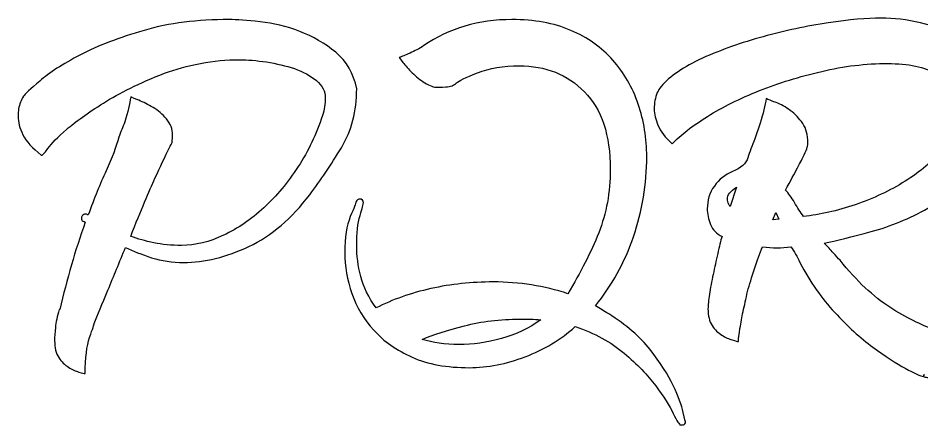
# Model space of a CAD drawing. Header units: centimetres. Extents: x -9.9 to 9.3, y -14 to 14.4.
# Drawn here: x -9.86 to -3.9, y 0.96 to 3.65 of the extents above; entities that cross this region are included whole.
import ezdxf

# ---------------------------------------------------------------- set-up
doc = ezdxf.new("R2010")
doc.units = ezdxf.units.CM
doc.header["$MEASUREMENT"] = 0
doc.layers.add('Layer 1', color=7, linetype='Continuous')

msp = doc.modelspace()

# ---------------------------------------------------------------- linework, layer by layer
at = {"layer": 'Layer 1', "color": 250}
for points, knots in [([(-9.706, 2.744), (-9.765, 2.79), (-9.806, 2.835), (-9.827, 2.879), (-9.827, 2.879), (-9.848, 2.923), (-9.859, 2.964), (-9.859, 3), (-9.859, 3), (-9.859, 3.036), (-9.854, 3.067), (-9.844, 3.093), (-9.844, 3.093), (-9.838, 3.106), (-9.831, 3.119), (-9.824, 3.133), (-9.824, 3.133), (-9.815, 3.146), (-9.779, 3.179), (-9.716, 3.233), (-9.716, 3.233), (-9.654, 3.288), (-9.565, 3.345), (-9.448, 3.406), (-9.448, 3.406), (-9.332, 3.466), (-9.191, 3.521), (-9.027, 3.568), (-9.027, 3.568), (-8.863, 3.616), (-8.676, 3.639), (-8.466, 3.639), (-8.466, 3.639), (-8.417, 3.639), (-8.349, 3.635), (-8.262, 3.625), (-8.262, 3.625), (-8.175, 3.615), (-8.088, 3.594), (-8.001, 3.561), (-8.001, 3.561), (-7.914, 3.528), (-7.835, 3.482), (-7.763, 3.423), (-7.763, 3.423), (-7.691, 3.364), (-7.645, 3.284), (-7.625, 3.182), (-7.625, 3.182), (-7.625, 3.034), (-7.659, 2.905), (-7.726, 2.793), (-7.726, 2.793), (-7.793, 2.682), (-7.863, 2.578), (-7.935, 2.483), (-7.935, 2.483), (-8.053, 2.326), (-8.187, 2.212), (-8.336, 2.141), (-8.336, 2.141), (-8.485, 2.071), (-8.629, 2.035), (-8.767, 2.035), (-8.767, 2.035), (-8.842, 2.035), (-8.913, 2.046), (-8.978, 2.067), (-8.978, 2.067), (-9.044, 2.089), (-9.101, 2.111), (-9.15, 2.134), (-9.15, 2.134), (-9.19, 2.039), (-9.228, 1.945), (-9.266, 1.853), (-9.266, 1.853), (-9.304, 1.761), (-9.334, 1.688), (-9.357, 1.632), (-9.357, 1.632), (-9.357, 1.629), (-9.367, 1.598), (-9.387, 1.541), (-9.387, 1.541), (-9.406, 1.483), (-9.416, 1.404), (-9.416, 1.302), (-9.416, 1.302), (-9.423, 1.302), (-9.437, 1.305), (-9.458, 1.312), (-9.458, 1.312), (-9.479, 1.319), (-9.502, 1.329), (-9.527, 1.344), (-9.527, 1.344), (-9.551, 1.359), (-9.573, 1.38), (-9.591, 1.408), (-9.591, 1.408), (-9.609, 1.436), (-9.618, 1.473), (-9.618, 1.519), (-9.618, 1.519), (-9.618, 1.545), (-9.616, 1.574), (-9.613, 1.607), (-9.613, 1.607), (-9.61, 1.64), (-9.601, 1.679), (-9.588, 1.725), (-9.588, 1.725), (-9.588, 1.725), (-9.583, 1.725), (-9.583, 1.725), (-9.583, 1.725), (-9.537, 1.925), (-9.482, 2.117), (-9.416, 2.301), (-9.416, 2.301), (-9.419, 2.304), (-9.424, 2.307), (-9.431, 2.308), (-9.431, 2.308), (-9.437, 2.31), (-9.441, 2.317), (-9.441, 2.331), (-9.441, 2.331), (-9.441, 2.337), (-9.437, 2.343), (-9.431, 2.348), (-9.431, 2.348), (-9.424, 2.353), (-9.418, 2.355), (-9.411, 2.355), (-9.411, 2.355), (-9.408, 2.355), (-9.405, 2.354), (-9.404, 2.353), (-9.404, 2.353), (-9.402, 2.351), (-9.4, 2.35), (-9.396, 2.35), (-9.396, 2.35), (-9.357, 2.458), (-9.318, 2.555), (-9.278, 2.641), (-9.278, 2.641), (-9.239, 2.726), (-9.211, 2.8), (-9.195, 2.862), (-9.195, 2.862), (-9.182, 2.895), (-9.168, 2.929), (-9.155, 2.965), (-9.155, 2.965), (-9.136, 3.028), (-9.122, 3.082), (-9.116, 3.128), (-9.116, 3.128), (-9.109, 3.124), (-9.091, 3.117), (-9.062, 3.106), (-9.062, 3.106), (-9.032, 3.094), (-9.001, 3.078), (-8.968, 3.059), (-8.968, 3.059), (-8.935, 3.039), (-8.906, 3.014), (-8.88, 2.983), (-8.88, 2.983), (-8.853, 2.951), (-8.84, 2.916), (-8.84, 2.877), (-8.84, 2.877), (-8.84, 2.847), (-8.842, 2.829), (-8.845, 2.823), (-8.845, 2.823), (-8.849, 2.816), (-8.858, 2.796), (-8.875, 2.764), (-8.875, 2.764), (-8.891, 2.731), (-8.918, 2.673), (-8.956, 2.591), (-8.956, 2.591), (-8.994, 2.509), (-9.047, 2.381), (-9.116, 2.208), (-9.116, 2.208), (-9.07, 2.191), (-9.019, 2.177), (-8.963, 2.166), (-8.963, 2.166), (-8.908, 2.154), (-8.847, 2.148), (-8.781, 2.148), (-8.781, 2.148), (-8.689, 2.148), (-8.597, 2.171), (-8.503, 2.215), (-8.503, 2.215), (-8.41, 2.259), (-8.321, 2.32), (-8.238, 2.397), (-8.238, 2.397), (-8.154, 2.474), (-8.078, 2.564), (-8.011, 2.668), (-8.011, 2.668), (-7.944, 2.771), (-7.891, 2.883), (-7.851, 3.005), (-7.851, 3.005), (-7.838, 3.044), (-7.832, 3.083), (-7.832, 3.123), (-7.832, 3.123), (-7.832, 3.165), (-7.851, 3.203), (-7.891, 3.236), (-7.891, 3.236), (-7.93, 3.269), (-7.978, 3.295), (-8.036, 3.315), (-8.036, 3.315), (-8.093, 3.334), (-8.155, 3.349), (-8.22, 3.359), (-8.22, 3.359), (-8.286, 3.369), (-8.345, 3.374), (-8.397, 3.374), (-8.397, 3.374), (-8.483, 3.374), (-8.569, 3.366), (-8.656, 3.349), (-8.656, 3.349), (-8.743, 3.333), (-8.822, 3.311), (-8.894, 3.285), (-8.894, 3.285), (-9.058, 3.22), (-9.192, 3.154), (-9.296, 3.088), (-9.296, 3.088), (-9.399, 3.023), (-9.48, 2.964), (-9.539, 2.914), (-9.539, 2.914), (-9.598, 2.863), (-9.639, 2.821), (-9.662, 2.788), (-9.662, 2.788), (-9.685, 2.755), (-9.7, 2.741), (-9.706, 2.744)], [0, 0, 0, 0, 0.015152, 0.015152, 0.015152, 0.015152, 0.030303, 0.030303, 0.030303, 0.030303, 0.045455, 0.045455, 0.045455, 0.045455, 0.060606, 0.060606, 0.060606, 0.060606, 0.075758, 0.075758, 0.075758, 0.075758, 0.090909, 0.090909, 0.090909, 0.090909, 0.106061, 0.106061, 0.106061, 0.106061, 0.121212, 0.121212, 0.121212, 0.121212, 0.136364, 0.136364, 0.136364, 0.136364, 0.151515, 0.151515, 0.151515, 0.151515, 0.166667, 0.166667, 0.166667, 0.166667, 0.181818, 0.181818, 0.181818, 0.181818, 0.19697, 0.19697, 0.19697, 0.19697, 0.212121, 0.212121, 0.212121, 0.212121, 0.227273, 0.227273, 0.227273, 0.227273, 0.242424, 0.242424, 0.242424, 0.242424, 0.257576, 0.257576, 0.257576, 0.257576, 0.272727, 0.272727, 0.272727, 0.272727, 0.287879, 0.287879, 0.287879, 0.287879, 0.30303, 0.30303, 0.30303, 0.30303, 0.318182, 0.318182, 0.318182, 0.318182, 0.333333, 0.333333, 0.333333, 0.333333, 0.348485, 0.348485, 0.348485, 0.348485, 0.363636, 0.363636, 0.363636, 0.363636, 0.378788, 0.378788, 0.378788, 0.378788, 0.393939, 0.393939, 0.393939, 0.393939, 0.409091, 0.409091, 0.409091, 0.409091, 0.424242, 0.424242, 0.424242, 0.424242, 0.439394, 0.439394, 0.439394, 0.439394, 0.454545, 0.454545, 0.454545, 0.454545, 0.469697, 0.469697, 0.469697, 0.469697, 0.484848, 0.484848, 0.484848, 0.484848, 0.5, 0.5, 0.5, 0.5, 0.515152, 0.515152, 0.515152, 0.515152, 0.530303, 0.530303, 0.530303, 0.530303, 0.545455, 0.545455, 0.545455, 0.545455, 0.560606, 0.560606, 0.560606, 0.560606, 0.575758, 0.575758, 0.575758, 0.575758, 0.590909, 0.590909, 0.590909, 0.590909, 0.606061, 0.606061, 0.606061, 0.606061, 0.621212, 0.621212, 0.621212, 0.621212, 0.636364, 0.636364, 0.636364, 0.636364, 0.651515, 0.651515, 0.651515, 0.651515, 0.666667, 0.666667, 0.666667, 0.666667, 0.681818, 0.681818, 0.681818, 0.681818, 0.69697, 0.69697, 0.69697, 0.69697, 0.712121, 0.712121, 0.712121, 0.712121, 0.727273, 0.727273, 0.727273, 0.727273, 0.742424, 0.742424, 0.742424, 0.742424, 0.757576, 0.757576, 0.757576, 0.757576, 0.772727, 0.772727, 0.772727, 0.772727, 0.787879, 0.787879, 0.787879, 0.787879, 0.80303, 0.80303, 0.80303, 0.80303, 0.818182, 0.818182, 0.818182, 0.818182, 0.833333, 0.833333, 0.833333, 0.833333, 0.848485, 0.848485, 0.848485, 0.848485, 0.863636, 0.863636, 0.863636, 0.863636, 0.878788, 0.878788, 0.878788, 0.878788, 0.893939, 0.893939, 0.893939, 0.893939, 0.909091, 0.909091, 0.909091, 0.909091, 0.924242, 0.924242, 0.924242, 0.924242, 0.939394, 0.939394, 0.939394, 0.939394, 0.954545, 0.954545, 0.954545, 0.954545, 0.969697, 0.969697, 0.969697, 0.969697, 1, 1, 1, 1]), ([(-5.962, 1.696), (-5.847, 1.624), (-5.756, 1.545), (-5.689, 1.46), (-5.689, 1.46), (-5.621, 1.374), (-5.571, 1.296), (-5.536, 1.223), (-5.536, 1.223), (-5.502, 1.151), (-5.48, 1.092), (-5.47, 1.046), (-5.47, 1.046), (-5.46, 1), (-5.455, 0.979), (-5.455, 0.982), (-5.455, 0.982), (-5.455, 0.979), (-5.457, 0.975), (-5.46, 0.97), (-5.46, 0.97), (-5.463, 0.965), (-5.473, 0.963), (-5.489, 0.963), (-5.489, 0.963), (-5.496, 0.963), (-5.511, 0.988), (-5.536, 1.039), (-5.536, 1.039), (-5.561, 1.09), (-5.599, 1.15), (-5.652, 1.221), (-5.652, 1.221), (-5.704, 1.291), (-5.774, 1.364), (-5.861, 1.437), (-5.861, 1.437), (-5.948, 1.511), (-6.055, 1.569), (-6.183, 1.612), (-6.183, 1.612), (-6.278, 1.527), (-6.388, 1.46), (-6.513, 1.413), (-6.513, 1.413), (-6.638, 1.365), (-6.761, 1.341), (-6.882, 1.341), (-6.882, 1.341), (-7.03, 1.341), (-7.155, 1.364), (-7.258, 1.41), (-7.258, 1.41), (-7.362, 1.456), (-7.446, 1.515), (-7.512, 1.588), (-7.512, 1.588), (-7.577, 1.66), (-7.626, 1.741), (-7.657, 1.831), (-7.657, 1.831), (-7.688, 1.921), (-7.704, 2.011), (-7.704, 2.099), (-7.704, 2.099), (-7.704, 2.201), (-7.691, 2.28), (-7.667, 2.338), (-7.667, 2.338), (-7.642, 2.395), (-7.63, 2.427), (-7.63, 2.434), (-7.63, 2.434), (-7.63, 2.437), (-7.628, 2.44), (-7.625, 2.444), (-7.625, 2.444), (-7.618, 2.45), (-7.612, 2.454), (-7.605, 2.454), (-7.605, 2.454), (-7.589, 2.454), (-7.581, 2.445), (-7.581, 2.429), (-7.581, 2.429), (-7.581, 2.422), (-7.588, 2.394), (-7.603, 2.345), (-7.603, 2.345), (-7.618, 2.296), (-7.625, 2.229), (-7.625, 2.144), (-7.625, 2.144), (-7.625, 2.081), (-7.616, 2.015), (-7.598, 1.944), (-7.598, 1.944), (-7.58, 1.874), (-7.546, 1.804), (-7.497, 1.735), (-7.497, 1.735), (-7.389, 1.791), (-7.268, 1.834), (-7.135, 1.863), (-7.135, 1.863), (-7.002, 1.893), (-6.866, 1.907), (-6.724, 1.907), (-6.724, 1.907), (-6.551, 1.907), (-6.387, 1.881), (-6.232, 1.829), (-6.232, 1.829), (-6.147, 1.97), (-6.079, 2.104), (-6.028, 2.232), (-6.028, 2.232), (-5.977, 2.36), (-5.952, 2.499), (-5.952, 2.65), (-5.952, 2.65), (-5.952, 2.877), (-6.008, 3.047), (-6.122, 3.162), (-6.122, 3.162), (-6.235, 3.277), (-6.378, 3.334), (-6.552, 3.334), (-6.552, 3.334), (-6.657, 3.334), (-6.749, 3.319), (-6.828, 3.288), (-6.828, 3.288), (-6.907, 3.256), (-6.952, 3.234), (-6.966, 3.221), (-6.966, 3.221), (-6.982, 3.205), (-7.006, 3.196), (-7.037, 3.194), (-7.037, 3.194), (-7.068, 3.192), (-7.085, 3.192), (-7.089, 3.192), (-7.089, 3.192), (-7.115, 3.192), (-7.144, 3.201), (-7.175, 3.221), (-7.175, 3.221), (-7.206, 3.241), (-7.234, 3.263), (-7.258, 3.288), (-7.258, 3.288), (-7.283, 3.312), (-7.303, 3.335), (-7.32, 3.356), (-7.32, 3.356), (-7.336, 3.378), (-7.344, 3.388), (-7.344, 3.388), (-7.344, 3.388), (-7.328, 3.395), (-7.304, 3.405), (-7.273, 3.418), (-7.273, 3.418), (-7.242, 3.431), (-7.212, 3.448), (-7.182, 3.467), (-7.182, 3.467), (-7.015, 3.582), (-6.821, 3.639), (-6.601, 3.639), (-6.601, 3.639), (-6.454, 3.639), (-6.324, 3.616), (-6.213, 3.568), (-6.213, 3.568), (-6.101, 3.521), (-6.008, 3.455), (-5.935, 3.371), (-5.935, 3.371), (-5.861, 3.288), (-5.805, 3.191), (-5.767, 3.081), (-5.767, 3.081), (-5.73, 2.971), (-5.711, 2.855), (-5.711, 2.734), (-5.711, 2.734), (-5.711, 2.554), (-5.74, 2.377), (-5.799, 2.205), (-5.799, 2.205), (-5.858, 2.033), (-5.942, 1.881), (-6.05, 1.75), (-6.05, 1.75), (-6.034, 1.74), (-6.019, 1.731), (-6.006, 1.723), (-6.006, 1.723), (-5.993, 1.715), (-5.978, 1.706), (-5.962, 1.696)], [0, 0, 0, 0, 0.019231, 0.019231, 0.019231, 0.019231, 0.038462, 0.038462, 0.038462, 0.038462, 0.057692, 0.057692, 0.057692, 0.057692, 0.076923, 0.076923, 0.076923, 0.076923, 0.096154, 0.096154, 0.096154, 0.096154, 0.115385, 0.115385, 0.115385, 0.115385, 0.134615, 0.134615, 0.134615, 0.134615, 0.153846, 0.153846, 0.153846, 0.153846, 0.173077, 0.173077, 0.173077, 0.173077, 0.192308, 0.192308, 0.192308, 0.192308, 0.211538, 0.211538, 0.211538, 0.211538, 0.230769, 0.230769, 0.230769, 0.230769, 0.25, 0.25, 0.25, 0.25, 0.269231, 0.269231, 0.269231, 0.269231, 0.288462, 0.288462, 0.288462, 0.288462, 0.307692, 0.307692, 0.307692, 0.307692, 0.326923, 0.326923, 0.326923, 0.326923, 0.346154, 0.346154, 0.346154, 0.346154, 0.365385, 0.365385, 0.365385, 0.365385, 0.384615, 0.384615, 0.384615, 0.384615, 0.403846, 0.403846, 0.403846, 0.403846, 0.423077, 0.423077, 0.423077, 0.423077, 0.442308, 0.442308, 0.442308, 0.442308, 0.461538, 0.461538, 0.461538, 0.461538, 0.480769, 0.480769, 0.480769, 0.480769, 0.5, 0.5, 0.5, 0.5, 0.519231, 0.519231, 0.519231, 0.519231, 0.538462, 0.538462, 0.538462, 0.538462, 0.557692, 0.557692, 0.557692, 0.557692, 0.576923, 0.576923, 0.576923, 0.576923, 0.596154, 0.596154, 0.596154, 0.596154, 0.615385, 0.615385, 0.615385, 0.615385, 0.634615, 0.634615, 0.634615, 0.634615, 0.653846, 0.653846, 0.653846, 0.653846, 0.673077, 0.673077, 0.673077, 0.673077, 0.692308, 0.692308, 0.692308, 0.692308, 0.711538, 0.711538, 0.711538, 0.711538, 0.730769, 0.730769, 0.730769, 0.730769, 0.75, 0.75, 0.75, 0.75, 0.769231, 0.769231, 0.769231, 0.769231, 0.788462, 0.788462, 0.788462, 0.788462, 0.807692, 0.807692, 0.807692, 0.807692, 0.826923, 0.826923, 0.826923, 0.826923, 0.846154, 0.846154, 0.846154, 0.846154, 0.865385, 0.865385, 0.865385, 0.865385, 0.884615, 0.884615, 0.884615, 0.884615, 0.903846, 0.903846, 0.903846, 0.903846, 0.923077, 0.923077, 0.923077, 0.923077, 0.942308, 0.942308, 0.942308, 0.942308, 0.961538, 0.961538, 0.961538, 0.961538, 1, 1, 1, 1]), ([(-5.617, 3.197), (-5.558, 3.265), (-5.467, 3.328), (-5.344, 3.384), (-5.344, 3.384), (-5.221, 3.439), (-5.087, 3.487), (-4.943, 3.526), (-4.943, 3.526), (-4.799, 3.566), (-4.656, 3.596), (-4.515, 3.617), (-4.515, 3.617), (-4.374, 3.639), (-4.258, 3.649), (-4.166, 3.649), (-4.166, 3.649), (-4.08, 3.649), (-3.993, 3.639), (-3.905, 3.617), (-3.905, 3.617), (-3.816, 3.596), (-3.735, 3.563), (-3.661, 3.519), (-3.661, 3.519), (-3.588, 3.475), (-3.527, 3.416), (-3.479, 3.342), (-3.479, 3.342), (-3.432, 3.268), (-3.408, 3.18), (-3.408, 3.078), (-3.408, 3.078), (-3.408, 2.911), (-3.452, 2.773), (-3.541, 2.663), (-3.541, 2.663), (-3.629, 2.553), (-3.734, 2.463), (-3.856, 2.394), (-3.856, 2.394), (-3.977, 2.326), (-4.102, 2.274), (-4.23, 2.239), (-4.23, 2.239), (-4.358, 2.205), (-4.461, 2.18), (-4.54, 2.163), (-4.54, 2.163), (-4.517, 2.14), (-4.497, 2.119), (-4.481, 2.099), (-4.481, 2.099), (-4.464, 2.08), (-4.449, 2.063), (-4.436, 2.05), (-4.436, 2.05), (-4.325, 1.912), (-4.215, 1.809), (-4.107, 1.74), (-4.107, 1.74), (-3.998, 1.671), (-3.901, 1.622), (-3.814, 1.592), (-3.814, 1.592), (-3.727, 1.563), (-3.655, 1.545), (-3.597, 1.538), (-3.597, 1.538), (-3.54, 1.532), (-3.508, 1.524), (-3.501, 1.514), (-3.501, 1.514), (-3.501, 1.514), (-3.501, 1.509), (-3.501, 1.509), (-3.501, 1.509), (-3.501, 1.46), (-3.512, 1.42), (-3.533, 1.391), (-3.533, 1.391), (-3.555, 1.361), (-3.58, 1.337), (-3.61, 1.319), (-3.61, 1.319), (-3.639, 1.301), (-3.671, 1.29), (-3.706, 1.285), (-3.706, 1.285), (-3.74, 1.28), (-3.77, 1.277), (-3.797, 1.277), (-3.797, 1.277), (-3.797, 1.277), (-3.861, 1.277), (-3.861, 1.277), (-3.861, 1.277), (-3.87, 1.277), (-3.879, 1.279), (-3.885, 1.282), (-3.885, 1.282), (-3.885, 1.282), (-3.88, 1.297), (-3.88, 1.297), (-3.88, 1.297), (-3.88, 1.297), (-3.885, 1.282), (-3.885, 1.282), (-3.885, 1.282), (-3.905, 1.286), (-3.945, 1.304), (-4.006, 1.337), (-4.006, 1.337), (-4.066, 1.369), (-4.138, 1.416), (-4.22, 1.477), (-4.22, 1.477), (-4.302, 1.537), (-4.385, 1.614), (-4.471, 1.706), (-4.471, 1.706), (-4.556, 1.797), (-4.633, 1.907), (-4.702, 2.035), (-4.702, 2.035), (-4.718, 2.075), (-4.738, 2.109), (-4.761, 2.139), (-4.761, 2.139), (-4.82, 2.129), (-4.882, 2.129), (-4.948, 2.139), (-4.948, 2.139), (-4.964, 2.096), (-4.982, 2.048), (-5, 1.993), (-5, 1.993), (-5.018, 1.939), (-5.033, 1.889), (-5.046, 1.843), (-5.046, 1.843), (-5.056, 1.797), (-5.066, 1.753), (-5.076, 1.711), (-5.076, 1.711), (-5.083, 1.674), (-5.089, 1.638), (-5.096, 1.6), (-5.096, 1.6), (-5.102, 1.562), (-5.106, 1.533), (-5.106, 1.514), (-5.106, 1.514), (-5.112, 1.514), (-5.126, 1.517), (-5.147, 1.524), (-5.147, 1.524), (-5.169, 1.53), (-5.192, 1.541), (-5.216, 1.556), (-5.216, 1.556), (-5.241, 1.57), (-5.262, 1.592), (-5.28, 1.619), (-5.28, 1.619), (-5.298, 1.647), (-5.307, 1.684), (-5.307, 1.73), (-5.307, 1.73), (-5.307, 1.753), (-5.304, 1.785), (-5.297, 1.826), (-5.297, 1.826), (-5.291, 1.867), (-5.283, 1.911), (-5.273, 1.957), (-5.273, 1.957), (-5.263, 2.002), (-5.253, 2.048), (-5.243, 2.094), (-5.243, 2.094), (-5.233, 2.14), (-5.224, 2.178), (-5.214, 2.208), (-5.214, 2.208), (-5.25, 2.224), (-5.275, 2.25), (-5.29, 2.286), (-5.29, 2.286), (-5.305, 2.322), (-5.312, 2.357), (-5.312, 2.39), (-5.312, 2.39), (-5.312, 2.445), (-5.297, 2.495), (-5.265, 2.54), (-5.265, 2.54), (-5.234, 2.584), (-5.194, 2.616), (-5.145, 2.636), (-5.145, 2.636), (-5.089, 2.659), (-5.056, 2.689), (-5.044, 2.727), (-5.044, 2.727), (-5.033, 2.764), (-5.017, 2.806), (-4.997, 2.852), (-4.997, 2.852), (-4.997, 2.852), (-4.963, 2.955), (-4.963, 2.955), (-4.963, 2.955), (-4.943, 3.018), (-4.93, 3.072), (-4.923, 3.118), (-4.923, 3.118), (-4.91, 3.111), (-4.888, 3.102), (-4.857, 3.091), (-4.857, 3.091), (-4.826, 3.079), (-4.795, 3.062), (-4.764, 3.039), (-4.764, 3.039), (-4.732, 3.016), (-4.705, 2.987), (-4.682, 2.953), (-4.682, 2.953), (-4.659, 2.919), (-4.648, 2.877), (-4.648, 2.828), (-4.648, 2.828), (-4.648, 2.818), (-4.65, 2.807), (-4.653, 2.796), (-4.653, 2.796), (-4.656, 2.784), (-4.663, 2.768), (-4.673, 2.746), (-4.673, 2.746), (-4.682, 2.725), (-4.697, 2.696), (-4.717, 2.66), (-4.717, 2.66), (-4.736, 2.624), (-4.763, 2.575), (-4.796, 2.513), (-4.796, 2.513), (-4.776, 2.493), (-4.756, 2.466), (-4.736, 2.431), (-4.736, 2.431), (-4.717, 2.397), (-4.697, 2.367), (-4.677, 2.34), (-4.677, 2.34), (-4.569, 2.35), (-4.455, 2.376), (-4.335, 2.417), (-4.335, 2.417), (-4.216, 2.458), (-4.106, 2.509), (-4.006, 2.572), (-4.006, 2.572), (-3.906, 2.634), (-3.824, 2.705), (-3.76, 2.786), (-3.76, 2.786), (-3.696, 2.866), (-3.664, 2.951), (-3.664, 3.039), (-3.664, 3.039), (-3.664, 3.154), (-3.706, 3.234), (-3.792, 3.28), (-3.792, 3.28), (-3.877, 3.326), (-3.987, 3.349), (-4.121, 3.349), (-4.121, 3.349), (-4.266, 3.349), (-4.411, 3.332), (-4.557, 3.297), (-4.557, 3.297), (-4.703, 3.263), (-4.84, 3.22), (-4.968, 3.17), (-4.968, 3.17), (-5.096, 3.119), (-5.21, 3.062), (-5.31, 3), (-5.31, 3), (-5.41, 2.937), (-5.488, 2.877), (-5.543, 2.818), (-5.543, 2.818), (-5.589, 2.86), (-5.621, 2.901), (-5.637, 2.941), (-5.637, 2.941), (-5.653, 2.98), (-5.662, 3.016), (-5.662, 3.049), (-5.662, 3.049), (-5.662, 3.088), (-5.655, 3.124), (-5.642, 3.157), (-5.642, 3.157), (-5.635, 3.17), (-5.627, 3.183), (-5.617, 3.197)], [0, 0, 0, 0, 0.012658, 0.012658, 0.012658, 0.012658, 0.025316, 0.025316, 0.025316, 0.025316, 0.037975, 0.037975, 0.037975, 0.037975, 0.050633, 0.050633, 0.050633, 0.050633, 0.063291, 0.063291, 0.063291, 0.063291, 0.075949, 0.075949, 0.075949, 0.075949, 0.088608, 0.088608, 0.088608, 0.088608, 0.101266, 0.101266, 0.101266, 0.101266, 0.113924, 0.113924, 0.113924, 0.113924, 0.126582, 0.126582, 0.126582, 0.126582, 0.139241, 0.139241, 0.139241, 0.139241, 0.151899, 0.151899, 0.151899, 0.151899, 0.164557, 0.164557, 0.164557, 0.164557, 0.177215, 0.177215, 0.177215, 0.177215, 0.189873, 0.189873, 0.189873, 0.189873, 0.202532, 0.202532, 0.202532, 0.202532, 0.21519, 0.21519, 0.21519, 0.21519, 0.227848, 0.227848, 0.227848, 0.227848, 0.240506, 0.240506, 0.240506, 0.240506, 0.253165, 0.253165, 0.253165, 0.253165, 0.265823, 0.265823, 0.265823, 0.265823, 0.278481, 0.278481, 0.278481, 0.278481, 0.291139, 0.291139, 0.291139, 0.291139, 0.303797, 0.303797, 0.303797, 0.303797, 0.316456, 0.316456, 0.316456, 0.316456, 0.329114, 0.329114, 0.329114, 0.329114, 0.341772, 0.341772, 0.341772, 0.341772, 0.35443, 0.35443, 0.35443, 0.35443, 0.367089, 0.367089, 0.367089, 0.367089, 0.379747, 0.379747, 0.379747, 0.379747, 0.392405, 0.392405, 0.392405, 0.392405, 0.405063, 0.405063, 0.405063, 0.405063, 0.417722, 0.417722, 0.417722, 0.417722, 0.43038, 0.43038, 0.43038, 0.43038, 0.443038, 0.443038, 0.443038, 0.443038, 0.455696, 0.455696, 0.455696, 0.455696, 0.468354, 0.468354, 0.468354, 0.468354, 0.481013, 0.481013, 0.481013, 0.481013, 0.493671, 0.493671, 0.493671, 0.493671, 0.506329, 0.506329, 0.506329, 0.506329, 0.518987, 0.518987, 0.518987, 0.518987, 0.531646, 0.531646, 0.531646, 0.531646, 0.544304, 0.544304, 0.544304, 0.544304, 0.556962, 0.556962, 0.556962, 0.556962, 0.56962, 0.56962, 0.56962, 0.56962, 0.582278, 0.582278, 0.582278, 0.582278, 0.594937, 0.594937, 0.594937, 0.594937, 0.607595, 0.607595, 0.607595, 0.607595, 0.620253, 0.620253, 0.620253, 0.620253, 0.632911, 0.632911, 0.632911, 0.632911, 0.64557, 0.64557, 0.64557, 0.64557, 0.658228, 0.658228, 0.658228, 0.658228, 0.670886, 0.670886, 0.670886, 0.670886, 0.683544, 0.683544, 0.683544, 0.683544, 0.696203, 0.696203, 0.696203, 0.696203, 0.708861, 0.708861, 0.708861, 0.708861, 0.721519, 0.721519, 0.721519, 0.721519, 0.734177, 0.734177, 0.734177, 0.734177, 0.746835, 0.746835, 0.746835, 0.746835, 0.759494, 0.759494, 0.759494, 0.759494, 0.772152, 0.772152, 0.772152, 0.772152, 0.78481, 0.78481, 0.78481, 0.78481, 0.797468, 0.797468, 0.797468, 0.797468, 0.810127, 0.810127, 0.810127, 0.810127, 0.822785, 0.822785, 0.822785, 0.822785, 0.835443, 0.835443, 0.835443, 0.835443, 0.848101, 0.848101, 0.848101, 0.848101, 0.860759, 0.860759, 0.860759, 0.860759, 0.873418, 0.873418, 0.873418, 0.873418, 0.886076, 0.886076, 0.886076, 0.886076, 0.898734, 0.898734, 0.898734, 0.898734, 0.911392, 0.911392, 0.911392, 0.911392, 0.924051, 0.924051, 0.924051, 0.924051, 0.936709, 0.936709, 0.936709, 0.936709, 0.949367, 0.949367, 0.949367, 0.949367, 0.962025, 0.962025, 0.962025, 0.962025, 0.974684, 0.974684, 0.974684, 0.974684, 1, 1, 1, 1]), ([(-5.12, 2.532), (-5.16, 2.506), (-5.179, 2.48), (-5.179, 2.454), (-5.179, 2.454), (-5.179, 2.444), (-5.176, 2.432), (-5.17, 2.419), (-5.17, 2.419), (-5.166, 2.413), (-5.163, 2.408), (-5.16, 2.404), (-5.16, 2.404), (-5.16, 2.404), (-5.12, 2.532), (-5.12, 2.532)], [0, 0, 0, 0, 0.2, 0.2, 0.2, 0.2, 0.4, 0.4, 0.4, 0.4, 0.6, 0.6, 0.6, 0.6, 1, 1, 1, 1]), ([(-4.84, 2.321), (-4.84, 2.321), (-4.86, 2.365), (-4.86, 2.365), (-4.86, 2.365), (-4.86, 2.365), (-4.879, 2.316), (-4.879, 2.316), (-4.879, 2.316), (-4.879, 2.316), (-4.84, 2.321), (-4.84, 2.321)], [0, 0, 0, 0, 0.25, 0.25, 0.25, 0.25, 0.5, 0.5, 0.5, 0.5, 1, 1, 1, 1]), ([(-7.192, 1.528), (-7.123, 1.505), (-7.043, 1.494), (-6.951, 1.494), (-6.951, 1.494), (-6.859, 1.494), (-6.765, 1.507), (-6.67, 1.533), (-6.67, 1.533), (-6.575, 1.56), (-6.488, 1.601), (-6.41, 1.656), (-6.41, 1.656), (-6.432, 1.66), (-6.455, 1.661), (-6.478, 1.661), (-6.478, 1.661), (-6.501, 1.661), (-6.524, 1.661), (-6.547, 1.661), (-6.547, 1.661), (-6.679, 1.661), (-6.801, 1.647), (-6.914, 1.617), (-6.914, 1.617), (-7.027, 1.588), (-7.12, 1.558), (-7.192, 1.528)], [0, 0, 0, 0, 0.125, 0.125, 0.125, 0.125, 0.25, 0.25, 0.25, 0.25, 0.375, 0.375, 0.375, 0.375, 0.5, 0.5, 0.5, 0.5, 0.625, 0.625, 0.625, 0.625, 0.75, 0.75, 0.75, 0.75, 1, 1, 1, 1])]:
    msp.add_open_spline(points, degree=3, knots=knots, dxfattribs=at)

doc.saveas('drawing.dxf')
